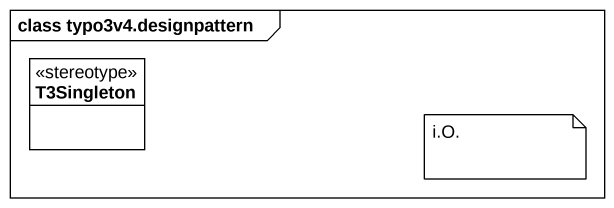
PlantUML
@startuml
mainframe class typo3v4.designpattern
hide circle
hide empty members
class T3Singleton <<stereotype>>
note as N1
  i.O.
end note
@enduml
